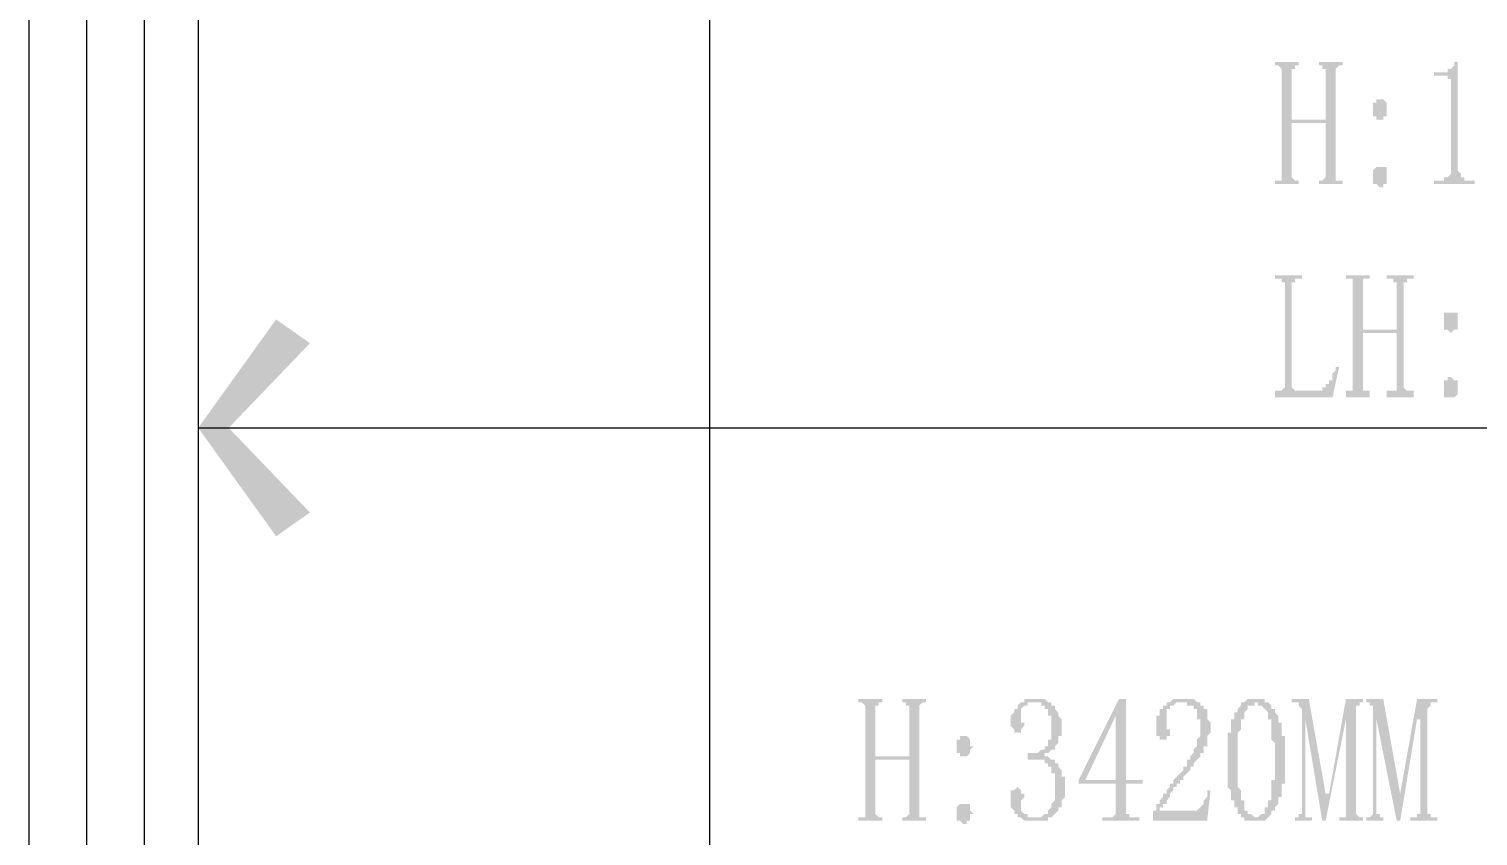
# Model space of a CAD drawing. Header units: inches. Extents: x 11 to 286, y 6 to 196.
# Drawn here: x 82.52 to 100.64, y 95.24 to 105.33 of the extents above; entities that cross this region are included whole.
import ezdxf

# ---------------------------------------------------------------- set-up
doc = ezdxf.new("R2010")
doc.units = ezdxf.units.IN
doc.header["$MEASUREMENT"] = 0
doc.layers.add('PDF_几何图形', color=7, linetype='Continuous')
doc.layers.add('PDF_实体填充', color=7, linetype='Continuous', true_color=0xffffff)

msp = doc.modelspace()

# ---------------------------------------------------------------- hatches: boundary and pattern name
at = {"layer": 'PDF_实体填充', "transparency": 33554559}
for points in [[(98.862, 103.519), (98.862, 103.477), (98.862, 103.434), (98.905, 103.434), (98.947, 103.434), (98.947, 103.392), (98.651, 103.392), (98.651, 103.434), (98.693, 103.434), (98.735, 103.477), (98.735, 103.519), (98.735, 104.154), (98.312, 104.154), (98.312, 103.519), (98.312, 103.477), (98.354, 103.434), (98.397, 103.434), (98.397, 103.392), (98.1, 103.392), (98.1, 103.434), (98.143, 103.434), (98.185, 103.434), (98.185, 103.477), (98.185, 103.519), (98.185, 104.789), (98.185, 104.831), (98.143, 104.874), (98.1, 104.874), (98.1, 104.916), (98.397, 104.916), (98.397, 104.874), (98.354, 104.874), (98.354, 104.831), (98.312, 104.831), (98.312, 104.789), (98.312, 104.196), (98.735, 104.196), (98.735, 104.789), (98.735, 104.831), (98.693, 104.831), (98.693, 104.874), (98.651, 104.874), (98.651, 104.916), (98.947, 104.916), (98.947, 104.874), (98.905, 104.874), (98.862, 104.831), (98.862, 104.789)], [(100.386, 104.916), (100.386, 103.604), (100.386, 103.561), (100.429, 103.519), (100.429, 103.477), (100.471, 103.477), (100.471, 103.434), (100.513, 103.434), (100.556, 103.434), (100.598, 103.434), (100.598, 103.392), (100.09, 103.392), (100.09, 103.434), (100.175, 103.434), (100.217, 103.434), (100.217, 103.477), (100.259, 103.477), (100.302, 103.519), (100.302, 103.561), (100.302, 103.604), (100.302, 104.662), (100.302, 104.704), (100.259, 104.704), (100.259, 104.747), (100.217, 104.747), (100.09, 104.747), (100.09, 104.789), (100.175, 104.789), (100.217, 104.789), (100.259, 104.789), (100.259, 104.831), (100.302, 104.831), (100.344, 104.874), (100.344, 104.916)], [(98.312, 100.852), (98.354, 100.81), (98.397, 100.81), (98.566, 100.81), (98.608, 100.81), (98.651, 100.81), (98.693, 100.81), (98.693, 100.852), (98.735, 100.852), (98.735, 100.894), (98.778, 100.894), (98.778, 100.937), (98.82, 100.937), (98.82, 100.979), (98.82, 101.021), (98.862, 101.064), (98.862, 101.106), (98.905, 101.106), (98.82, 100.725), (98.1, 100.725), (98.1, 100.81), (98.143, 100.81), (98.185, 100.81), (98.227, 100.852), (98.227, 102.122), (98.227, 102.164), (98.185, 102.164), (98.185, 102.207), (98.143, 102.207), (98.1, 102.207), (98.1, 102.249), (98.439, 102.249), (98.439, 102.207), (98.397, 102.207), (98.354, 102.207), (98.354, 102.164), (98.312, 102.164), (98.312, 102.122)], [(99.709, 100.852), (99.751, 100.81), (99.794, 100.81), (99.836, 100.81), (99.836, 100.725), (99.497, 100.725), (99.497, 100.81), (99.54, 100.81), (99.582, 100.81), (99.624, 100.81), (99.624, 100.852), (99.624, 101.529), (99.201, 101.529), (99.201, 100.852), (99.201, 100.81), (99.243, 100.81), (99.286, 100.81), (99.286, 100.725), (98.989, 100.725), (98.989, 100.81), (99.032, 100.81), (99.074, 100.81), (99.074, 100.852), (99.074, 102.122), (99.074, 102.164), (99.074, 102.207), (99.032, 102.207), (98.989, 102.207), (98.989, 102.249), (99.286, 102.249), (99.286, 102.207), (99.243, 102.207), (99.201, 102.207), (99.201, 102.164), (99.201, 102.122), (99.201, 101.572), (99.624, 101.572), (99.624, 102.122), (99.624, 102.164), (99.582, 102.164), (99.582, 102.207), (99.54, 102.207), (99.497, 102.207), (99.497, 102.249), (99.836, 102.249), (99.836, 102.207), (99.794, 102.207), (99.751, 102.207), (99.751, 102.164), (99.709, 102.164), (99.709, 102.122)], [(93.655, 95.56), (93.655, 95.518), (93.655, 95.476), (93.698, 95.476), (93.74, 95.476), (93.74, 95.433), (93.444, 95.433), (93.444, 95.476), (93.486, 95.476), (93.528, 95.518), (93.528, 95.56), (93.528, 96.195), (93.105, 96.195), (93.105, 95.56), (93.105, 95.518), (93.147, 95.476), (93.19, 95.476), (93.19, 95.433), (92.893, 95.433), (92.893, 95.476), (92.936, 95.476), (92.978, 95.476), (92.978, 95.518), (92.978, 95.56), (92.978, 96.83), (92.978, 96.873), (92.936, 96.915), (92.893, 96.915), (92.893, 96.957), (93.19, 96.957), (93.19, 96.915), (93.147, 96.915), (93.147, 96.873), (93.105, 96.873), (93.105, 96.83), (93.105, 96.238), (93.528, 96.238), (93.528, 96.83), (93.528, 96.873), (93.486, 96.873), (93.486, 96.915), (93.444, 96.915), (93.444, 96.957), (93.74, 96.957), (93.74, 96.915), (93.698, 96.915), (93.655, 96.873), (93.655, 96.83)], [(95.476, 95.857), (95.476, 95.814), (95.476, 95.772), (95.476, 95.73), (95.433, 95.687), (95.433, 95.645), (95.433, 95.603), (95.391, 95.603), (95.391, 95.56), (95.349, 95.518), (95.306, 95.476), (95.264, 95.476), (95.264, 95.433), (95.222, 95.433), (95.179, 95.433), (95.137, 95.433), (95.095, 95.433), (95.052, 95.433), (95.01, 95.433), (94.968, 95.433), (94.925, 95.476), (94.883, 95.476), (94.883, 95.518), (94.841, 95.518), (94.841, 95.56), (94.798, 95.603), (94.798, 95.645), (94.798, 95.687), (94.798, 95.73), (94.798, 95.772), (94.798, 95.814), (94.841, 95.814), (94.883, 95.857), (94.925, 95.814), (94.925, 95.772), (94.968, 95.772), (94.968, 95.73), (94.925, 95.687), (94.925, 95.645), (94.925, 95.603), (94.925, 95.56), (94.968, 95.518), (95.01, 95.518), (95.01, 95.476), (95.052, 95.476), (95.095, 95.476), (95.137, 95.476), (95.179, 95.476), (95.222, 95.518), (95.264, 95.518), (95.264, 95.56), (95.306, 95.603), (95.306, 95.645), (95.349, 95.687), (95.349, 95.73), (95.349, 95.772), (95.349, 95.814), (95.349, 95.857), (95.349, 95.899), (95.349, 95.941), (95.349, 95.984), (95.349, 96.026), (95.306, 96.026), (95.306, 96.068), (95.306, 96.111), (95.264, 96.111), (95.264, 96.153), (95.222, 96.153), (95.222, 96.195), (95.179, 96.195), (95.137, 96.195), (95.095, 96.195), (95.052, 96.195), (95.01, 96.195), (95.01, 96.28), (95.052, 96.28), (95.095, 96.28), (95.137, 96.28), (95.179, 96.322), (95.222, 96.322), (95.222, 96.365), (95.264, 96.365), (95.264, 96.407), (95.264, 96.449), (95.306, 96.449), (95.306, 96.492), (95.306, 96.534), (95.306, 96.576), (95.306, 96.619), (95.306, 96.661), (95.306, 96.703), (95.306, 96.746), (95.264, 96.746), (95.264, 96.788), (95.264, 96.83), (95.222, 96.83), (95.222, 96.873), (95.179, 96.873), (95.179, 96.915), (95.137, 96.915), (95.095, 96.915), (95.052, 96.915), (95.01, 96.915), (95.01, 96.873), (94.968, 96.873), (94.925, 96.83), (94.925, 96.788), (94.925, 96.746), (94.925, 96.703), (94.925, 96.661), (94.968, 96.661), (94.968, 96.619), (94.925, 96.576), (94.925, 96.534), (94.883, 96.534), (94.841, 96.534), (94.841, 96.576), (94.798, 96.619), (94.798, 96.661), (94.798, 96.703), (94.798, 96.746), (94.841, 96.788), (94.841, 96.83), (94.883, 96.83), (94.883, 96.873), (94.925, 96.915), (94.968, 96.915), (94.968, 96.957), (95.01, 96.957), (95.052, 96.957), (95.095, 96.957), (95.137, 96.957), (95.179, 96.957), (95.222, 96.957), (95.264, 96.915), (95.306, 96.915), (95.306, 96.873), (95.349, 96.873), (95.349, 96.83), (95.391, 96.788), (95.391, 96.746), (95.433, 96.703), (95.433, 96.661), (95.433, 96.619), (95.433, 96.576), (95.433, 96.534), (95.433, 96.492), (95.391, 96.492), (95.391, 96.449), (95.391, 96.407), (95.349, 96.365), (95.349, 96.322), (95.306, 96.322), (95.264, 96.28), (95.222, 96.28), (95.222, 96.238), (95.264, 96.238), (95.306, 96.195), (95.349, 96.195), (95.349, 96.153), (95.391, 96.153), (95.391, 96.111), (95.433, 96.068), (95.433, 96.026), (95.433, 95.984), (95.476, 95.984), (95.476, 95.941), (95.476, 95.899)], [(97.169, 96.576), (97.169, 96.619), (97.169, 96.661), (97.169, 96.703), (97.127, 96.703), (97.127, 96.746), (97.127, 96.788), (97.127, 96.83), (97.084, 96.83), (97.084, 96.873), (97.042, 96.873), (97, 96.873), (97, 96.915), (96.957, 96.915), (96.915, 96.915), (96.873, 96.915), (96.83, 96.873), (96.788, 96.873), (96.788, 96.83), (96.746, 96.83), (96.746, 96.788), (96.746, 96.746), (96.746, 96.703), (96.746, 96.661), (96.746, 96.619), (96.746, 96.576), (96.788, 96.576), (96.788, 96.534), (96.788, 96.492), (96.746, 96.492), (96.746, 96.449), (96.703, 96.449), (96.661, 96.449), (96.661, 96.492), (96.619, 96.492), (96.619, 96.534), (96.619, 96.576), (96.619, 96.619), (96.619, 96.661), (96.619, 96.703), (96.619, 96.746), (96.661, 96.746), (96.661, 96.788), (96.661, 96.83), (96.703, 96.83), (96.703, 96.873), (96.746, 96.873), (96.746, 96.915), (96.788, 96.915), (96.83, 96.957), (96.873, 96.957), (96.915, 96.957), (96.957, 96.957), (97, 96.957), (97.042, 96.957), (97.084, 96.957), (97.127, 96.915), (97.169, 96.915), (97.169, 96.873), (97.211, 96.873), (97.211, 96.83), (97.254, 96.83), (97.254, 96.788), (97.254, 96.746), (97.254, 96.703), (97.296, 96.661), (97.296, 96.619), (97.296, 96.576), (97.296, 96.534), (97.254, 96.492), (97.254, 96.449), (97.254, 96.407), (97.254, 96.365), (97.211, 96.365), (97.211, 96.322), (97.211, 96.28), (97.169, 96.28), (97.169, 96.238), (97.127, 96.195), (97.084, 96.153), (97.084, 96.111), (97.042, 96.111), (97.042, 96.068), (97, 96.026), (96.957, 95.984), (96.957, 95.941), (96.915, 95.941), (96.915, 95.899), (96.873, 95.899), (96.873, 95.857), (96.83, 95.857), (96.83, 95.814), (96.788, 95.772), (96.788, 95.73), (96.746, 95.687), (96.746, 95.645), (96.703, 95.645), (96.703, 95.603), (96.661, 95.603), (96.661, 95.56), (97.084, 95.56), (97.127, 95.56), (97.169, 95.603), (97.211, 95.645), (97.211, 95.687), (97.254, 95.73), (97.254, 95.772), (97.254, 95.814), (97.296, 95.814), (97.254, 95.433), (96.576, 95.433), (96.576, 95.56), (96.619, 95.56), (96.619, 95.603), (96.619, 95.645), (96.661, 95.645), (96.661, 95.687), (96.703, 95.73), (96.703, 95.772), (96.746, 95.772), (96.746, 95.814), (96.788, 95.857), (96.788, 95.899), (96.83, 95.899), (96.83, 95.941), (96.873, 95.984), (96.915, 96.026), (96.957, 96.068), (96.957, 96.111), (97, 96.111), (97, 96.153), (97, 96.195), (97.042, 96.195), (97.042, 96.238), (97.084, 96.28), (97.084, 96.322), (97.127, 96.365), (97.127, 96.407), (97.127, 96.449), (97.169, 96.492), (97.169, 96.534)], [(99.116, 95.56), (99.116, 95.518), (99.159, 95.476), (99.201, 95.476), (99.201, 95.433), (98.905, 95.433), (98.905, 95.476), (98.947, 95.476), (98.989, 95.476), (98.989, 95.518), (98.989, 95.56), (98.989, 96.703), (98.735, 95.433), (98.693, 95.433), (98.481, 96.703), (98.481, 95.56), (98.481, 95.518), (98.481, 95.476), (98.524, 95.476), (98.566, 95.476), (98.566, 95.433), (98.354, 95.433), (98.354, 95.476), (98.397, 95.476), (98.397, 95.518), (98.439, 95.518), (98.439, 95.56), (98.439, 96.83), (98.397, 96.873), (98.397, 96.915), (98.354, 96.915), (98.312, 96.915), (98.312, 96.957), (98.524, 96.957), (98.735, 95.772), (98.778, 95.772), (98.989, 96.957), (99.201, 96.957), (99.201, 96.915), (99.159, 96.915), (99.159, 96.873), (99.116, 96.873), (99.116, 96.83)], [(100.005, 95.56), (100.005, 95.518), (100.048, 95.518), (100.048, 95.476), (100.09, 95.476), (100.132, 95.476), (100.132, 95.433), (99.794, 95.433), (99.794, 95.476), (99.836, 95.476), (99.878, 95.476), (99.878, 95.518), (99.921, 95.518), (99.921, 95.56), (99.921, 96.703), (99.878, 96.703), (99.667, 95.433), (99.624, 95.433), (99.37, 96.703), (99.37, 95.56), (99.37, 95.518), (99.413, 95.518), (99.413, 95.476), (99.455, 95.476), (99.455, 95.433), (99.243, 95.433), (99.243, 95.476), (99.286, 95.476), (99.328, 95.518), (99.328, 95.56), (99.328, 96.83), (99.328, 96.873), (99.286, 96.873), (99.286, 96.915), (99.243, 96.915), (99.243, 96.957), (99.455, 96.957), (99.667, 95.772), (99.878, 96.957), (100.132, 96.957), (100.132, 96.915), (100.09, 96.915), (100.048, 96.915), (100.048, 96.873), (100.005, 96.83)]]:
    msp.add_hatch(color=7, dxfattribs=at).paths.add_polyline_path(points, flags=0)
h = msp.add_hatch(color=7, dxfattribs=at)
h.paths.add_polyline_path([(99.497, 104.323), (99.497, 104.281), (99.497, 104.281), (99.497, 104.239), (99.497, 104.239), (99.497, 104.239), (99.455, 104.239), (99.455, 104.196), (99.455, 104.196), (99.413, 104.196), (99.413, 104.196), (99.413, 104.196), (99.37, 104.196), (99.37, 104.196), (99.37, 104.239), (99.328, 104.239), (99.328, 104.239), (99.328, 104.281), (99.328, 104.281), (99.328, 104.323), (99.328, 104.323), (99.328, 104.366), (99.328, 104.366), (99.328, 104.408), (99.328, 104.408), (99.328, 104.408), (99.37, 104.408), (99.37, 104.45), (99.413, 104.45), (99.413, 104.45), (99.413, 104.45), (99.455, 104.45), (99.455, 104.45), (99.455, 104.45), (99.497, 104.408), (99.497, 104.408), (99.497, 104.408), (99.497, 104.366), (99.497, 104.366), (99.497, 104.323), (99.497, 104.323), (99.497, 104.323)], flags=0)
h.paths.add_polyline_path([(99.497, 103.477), (99.497, 103.477), (99.497, 103.434), (99.497, 103.434), (99.497, 103.392), (99.497, 103.392), (99.455, 103.392), (99.455, 103.392), (99.455, 103.35), (99.413, 103.35), (99.413, 103.35), (99.413, 103.35), (99.37, 103.392), (99.37, 103.392), (99.37, 103.392), (99.328, 103.392), (99.328, 103.434), (99.328, 103.434), (99.328, 103.477), (99.328, 103.477), (99.328, 103.477), (99.328, 103.519), (99.328, 103.519), (99.328, 103.561), (99.328, 103.561), (99.328, 103.561), (99.37, 103.604), (99.37, 103.604), (99.413, 103.604), (99.413, 103.604), (99.413, 103.604), (99.455, 103.604), (99.455, 103.604), (99.455, 103.604), (99.497, 103.604), (99.497, 103.561), (99.497, 103.561), (99.497, 103.561), (99.497, 103.519), (99.497, 103.519), (99.497, 103.477), (99.497, 103.477), (99.497, 103.477)], flags=0)
h = msp.add_hatch(color=7, dxfattribs=at)
h.paths.add_polyline_path([(86.035, 101.402), (85.019, 100.344), (85.612, 101.699)], flags=0)
h.paths.add_polyline_path([(85.019, 100.344), (85.612, 101.699), (84.638, 100.344), (85.019, 100.344)], flags=0)
h = msp.add_hatch(color=7, dxfattribs=at)
h.paths.add_polyline_path([(100.386, 101.656), (100.386, 101.656), (100.386, 101.614), (100.386, 101.614), (100.386, 101.572), (100.386, 101.572), (100.344, 101.572), (100.344, 101.572), (100.344, 101.572), (100.302, 101.529), (100.302, 101.529), (100.259, 101.572), (100.259, 101.572), (100.259, 101.572), (100.217, 101.572), (100.217, 101.572), (100.217, 101.614), (100.217, 101.614), (100.217, 101.656), (100.217, 101.656), (100.217, 101.656), (100.217, 101.699), (100.217, 101.699), (100.217, 101.741), (100.217, 101.741), (100.217, 101.783), (100.259, 101.783), (100.259, 101.783), (100.259, 101.783), (100.302, 101.783), (100.302, 101.783), (100.302, 101.783), (100.344, 101.783), (100.344, 101.783), (100.344, 101.783), (100.386, 101.783), (100.386, 101.741), (100.386, 101.741), (100.386, 101.699), (100.386, 101.699), (100.386, 101.656), (100.386, 101.656)], flags=0)
h.paths.add_polyline_path([(100.386, 100.852), (100.386, 100.81), (100.386, 100.81), (100.386, 100.767), (100.386, 100.767), (100.386, 100.767), (100.344, 100.725), (100.344, 100.725), (100.344, 100.725), (100.302, 100.725), (100.302, 100.725), (100.259, 100.725), (100.259, 100.725), (100.259, 100.725), (100.217, 100.725), (100.217, 100.767), (100.217, 100.767), (100.217, 100.767), (100.217, 100.81), (100.217, 100.81), (100.217, 100.852), (100.217, 100.852), (100.217, 100.894), (100.217, 100.894), (100.217, 100.937), (100.217, 100.937), (100.259, 100.937), (100.259, 100.937), (100.259, 100.979), (100.302, 100.979), (100.302, 100.979), (100.302, 100.979), (100.344, 100.937), (100.344, 100.937), (100.344, 100.937), (100.386, 100.937), (100.386, 100.894), (100.386, 100.894), (100.386, 100.852), (100.386, 100.852), (100.386, 100.852), (100.386, 100.852), (100.386, 100.852)], flags=0)
h = msp.add_hatch(color=7, dxfattribs=at)
h.paths.add_polyline_path([(86.035, 99.286), (85.019, 100.344), (85.612, 98.989)], flags=0)
h.paths.add_polyline_path([(85.019, 100.344), (85.612, 98.989), (84.638, 100.344), (85.019, 100.344)], flags=0)
h = msp.add_hatch(color=7, dxfattribs=at)
h.paths.add_polyline_path([(96.238, 95.603), (96.238, 95.56), (96.238, 95.56), (96.238, 95.518), (96.28, 95.518), (96.28, 95.518), (96.28, 95.518), (96.28, 95.476), (96.322, 95.476), (96.322, 95.476), (96.365, 95.476), (96.407, 95.476), (96.407, 95.433), (95.941, 95.433), (95.941, 95.476), (96.026, 95.476), (96.026, 95.476), (96.068, 95.476), (96.068, 95.476), (96.111, 95.518), (96.111, 95.518), (96.111, 95.518), (96.111, 95.56), (96.111, 95.56), (96.111, 95.603), (96.111, 95.603), (96.111, 95.899), (95.645, 95.899), (95.645, 95.941), (96.153, 96.957), (96.238, 96.957), (96.238, 95.941), (96.449, 95.941), (96.449, 95.899), (96.238, 95.899), (96.238, 95.603)], flags=0)
h.paths.add_polyline_path([(96.111, 96.746), (95.73, 95.941), (96.111, 95.941), (96.111, 96.746), (96.111, 96.746), (96.111, 96.746)], flags=0)
h = msp.add_hatch(color=7, dxfattribs=at)
h.paths.add_polyline_path([(97.846, 96.915), (97.846, 96.915), (97.846, 96.873), (97.804, 96.873), (97.804, 96.873), (97.804, 96.873), (97.762, 96.873), (97.762, 96.83), (97.762, 96.83), (97.762, 96.83), (97.719, 96.788), (97.719, 96.788), (97.719, 96.746), (97.719, 96.746), (97.719, 96.703), (97.677, 96.703), (97.677, 96.661), (97.677, 96.661), (97.677, 96.661), (97.677, 96.619), (97.677, 96.619), (97.677, 96.576), (97.677, 96.576), (97.635, 96.534), (97.635, 96.534), (97.635, 96.492), (97.635, 96.492), (97.635, 96.449), (97.635, 96.449), (97.635, 96.407), (97.635, 96.365), (97.635, 96.365), (97.635, 96.322), (97.635, 96.322), (97.635, 96.28), (97.635, 96.238), (97.635, 96.238), (97.635, 96.195), (97.635, 96.195), (97.635, 96.153), (97.635, 96.153), (97.635, 96.111), (97.635, 96.068), (97.635, 96.068), (97.635, 96.026), (97.635, 96.026), (97.635, 95.984), (97.635, 95.941), (97.635, 95.941), (97.635, 95.899), (97.635, 95.899), (97.635, 95.857), (97.635, 95.857), (97.677, 95.814), (97.677, 95.814), (97.677, 95.772), (97.677, 95.772), (97.677, 95.772), (97.677, 95.73), (97.677, 95.73), (97.677, 95.687), (97.677, 95.687), (97.719, 95.687), (97.719, 95.645), (97.719, 95.603), (97.719, 95.603), (97.719, 95.56), (97.762, 95.56), (97.762, 95.56), (97.762, 95.518), (97.804, 95.518), (97.804, 95.518), (97.804, 95.518), (97.846, 95.476), (97.846, 95.476), (97.846, 95.476), (97.846, 95.476), (97.889, 95.476), (97.889, 95.476), (97.889, 95.476), (97.931, 95.518), (97.931, 95.518), (97.931, 95.518), (97.973, 95.518), (97.973, 95.56), (97.973, 95.56), (97.973, 95.603), (98.016, 95.603), (98.016, 95.603), (98.016, 95.645), (98.016, 95.687), (98.058, 95.687), (98.058, 95.687), (98.058, 95.73), (98.058, 95.73), (98.058, 95.772), (98.058, 95.772), (98.058, 95.814), (98.058, 95.814), (98.058, 95.857), (98.058, 95.857), (98.058, 95.899), (98.058, 95.899), (98.058, 95.941), (98.1, 95.941), (98.1, 95.984), (98.1, 95.984), (98.1, 96.026), (98.1, 96.068), (98.1, 96.068), (98.1, 96.111), (98.1, 96.111), (98.1, 96.153), (98.1, 96.195), (98.1, 96.195), (98.1, 96.238), (98.1, 96.238), (98.1, 96.28), (98.1, 96.322), (98.1, 96.322), (98.1, 96.365), (98.1, 96.365), (98.1, 96.407), (98.1, 96.407), (98.058, 96.449), (98.058, 96.492), (98.058, 96.492), (98.058, 96.534), (98.058, 96.534), (98.058, 96.576), (98.058, 96.576), (98.058, 96.619), (98.058, 96.619), (98.058, 96.619), (98.058, 96.661), (98.058, 96.661), (98.058, 96.703), (98.016, 96.703), (98.016, 96.703), (98.016, 96.746), (98.016, 96.746), (98.016, 96.788), (98.016, 96.788), (97.973, 96.83), (97.973, 96.83), (97.973, 96.83), (97.931, 96.873), (97.931, 96.873), (97.931, 96.873), (97.889, 96.873), (97.889, 96.873), (97.889, 96.915), (97.846, 96.915), (97.846, 96.915), (97.846, 96.915)], flags=0)
h.paths.add_polyline_path([(97.846, 95.433), (97.846, 95.433), (97.846, 95.433), (97.804, 95.433), (97.804, 95.433), (97.762, 95.433), (97.762, 95.433), (97.762, 95.433), (97.719, 95.433), (97.719, 95.476), (97.719, 95.476), (97.677, 95.476), (97.677, 95.518), (97.677, 95.518), (97.635, 95.518), (97.635, 95.56), (97.635, 95.56), (97.635, 95.603), (97.592, 95.603), (97.592, 95.603), (97.592, 95.645), (97.592, 95.645), (97.592, 95.687), (97.55, 95.687), (97.55, 95.687), (97.55, 95.73), (97.55, 95.73), (97.55, 95.772), (97.55, 95.772), (97.55, 95.814), (97.55, 95.814), (97.508, 95.857), (97.508, 95.857), (97.508, 95.899), (97.508, 95.899), (97.508, 95.941), (97.508, 95.941), (97.508, 95.984), (97.508, 95.984), (97.508, 96.026), (97.508, 96.026), (97.508, 96.068), (97.508, 96.111), (97.508, 96.111), (97.508, 96.153), (97.508, 96.195), (97.508, 96.195), (97.508, 96.238), (97.508, 96.238), (97.508, 96.28), (97.508, 96.28), (97.508, 96.322), (97.508, 96.365), (97.508, 96.365), (97.508, 96.407), (97.508, 96.407), (97.508, 96.449), (97.508, 96.449), (97.508, 96.492), (97.508, 96.492), (97.508, 96.534), (97.55, 96.534), (97.55, 96.576), (97.55, 96.576), (97.55, 96.619), (97.55, 96.619), (97.55, 96.661), (97.55, 96.661), (97.55, 96.703), (97.592, 96.703), (97.592, 96.703), (97.592, 96.746), (97.592, 96.746), (97.592, 96.788), (97.635, 96.788), (97.635, 96.83), (97.635, 96.83), (97.677, 96.873), (97.677, 96.873), (97.677, 96.873), (97.677, 96.915), (97.719, 96.915), (97.719, 96.915), (97.719, 96.915), (97.762, 96.957), (97.762, 96.957), (97.762, 96.957), (97.804, 96.957), (97.804, 96.957), (97.846, 96.957), (97.846, 96.957), (97.846, 96.957), (97.889, 96.957), (97.889, 96.957), (97.931, 96.957), (97.931, 96.957), (97.931, 96.957), (97.973, 96.957), (97.973, 96.957), (97.973, 96.915), (98.016, 96.915), (98.016, 96.915), (98.016, 96.915), (98.058, 96.873), (98.058, 96.873), (98.058, 96.83), (98.1, 96.83), (98.1, 96.83), (98.1, 96.788), (98.1, 96.788), (98.143, 96.746), (98.143, 96.746), (98.143, 96.746), (98.143, 96.703), (98.143, 96.703), (98.143, 96.661), (98.185, 96.661), (98.185, 96.661), (98.185, 96.619), (98.185, 96.619), (98.185, 96.576), (98.185, 96.576), (98.185, 96.534), (98.185, 96.534), (98.185, 96.492), (98.227, 96.492), (98.227, 96.449), (98.227, 96.449), (98.227, 96.407), (98.227, 96.365), (98.227, 96.365), (98.227, 96.322), (98.227, 96.322), (98.227, 96.28), (98.227, 96.238), (98.227, 96.238), (98.227, 96.195), (98.227, 96.195), (98.227, 96.153), (98.227, 96.153), (98.227, 96.111), (98.227, 96.068), (98.227, 96.068), (98.227, 96.026), (98.227, 96.026), (98.227, 95.984), (98.227, 95.984), (98.227, 95.941), (98.227, 95.899), (98.185, 95.899), (98.185, 95.857), (98.185, 95.857), (98.185, 95.814), (98.185, 95.814), (98.185, 95.772), (98.185, 95.772), (98.185, 95.772), (98.185, 95.73), (98.143, 95.73), (98.143, 95.687), (98.143, 95.687), (98.143, 95.645), (98.143, 95.645), (98.143, 95.645), (98.143, 95.645), (98.1, 95.603), (98.1, 95.603), (98.1, 95.56), (98.058, 95.56), (98.058, 95.518), (98.058, 95.518), (98.058, 95.518), (98.016, 95.476), (98.016, 95.476), (98.016, 95.476), (97.973, 95.433), (97.973, 95.433), (97.973, 95.433), (97.931, 95.433), (97.931, 95.433), (97.889, 95.433), (97.889, 95.433), (97.889, 95.433), (97.846, 95.433), (97.846, 95.433), (97.846, 95.433)], flags=0)
h = msp.add_hatch(color=7, dxfattribs=at)
h.paths.add_polyline_path([(94.333, 96.365), (94.29, 96.322), (94.29, 96.322), (94.29, 96.28), (94.29, 96.28), (94.29, 96.28), (94.29, 96.28), (94.248, 96.238), (94.248, 96.238), (94.206, 96.238), (94.206, 96.238), (94.206, 96.238), (94.163, 96.238), (94.163, 96.238), (94.163, 96.28), (94.121, 96.28), (94.121, 96.28), (94.121, 96.322), (94.121, 96.322), (94.121, 96.365), (94.121, 96.365), (94.121, 96.407), (94.121, 96.407), (94.121, 96.449), (94.121, 96.449), (94.121, 96.449), (94.163, 96.449), (94.163, 96.492), (94.206, 96.492), (94.206, 96.492), (94.206, 96.492), (94.248, 96.492), (94.248, 96.492), (94.248, 96.492), (94.29, 96.449), (94.29, 96.449), (94.29, 96.449), (94.29, 96.407), (94.29, 96.407), (94.29, 96.365), (94.333, 96.365), (94.333, 96.365)], flags=0)
h.paths.add_polyline_path([(94.333, 95.518), (94.29, 95.518), (94.29, 95.476), (94.29, 95.476), (94.29, 95.433), (94.29, 95.433), (94.29, 95.433), (94.248, 95.433), (94.248, 95.391), (94.206, 95.391), (94.206, 95.391), (94.206, 95.391), (94.163, 95.433), (94.163, 95.433), (94.163, 95.433), (94.121, 95.433), (94.121, 95.476), (94.121, 95.476), (94.121, 95.518), (94.121, 95.518), (94.121, 95.518), (94.121, 95.56), (94.121, 95.56), (94.121, 95.603), (94.121, 95.603), (94.121, 95.603), (94.163, 95.645), (94.163, 95.645), (94.206, 95.645), (94.206, 95.645), (94.206, 95.645), (94.248, 95.645), (94.248, 95.645), (94.248, 95.645), (94.29, 95.645), (94.29, 95.603), (94.29, 95.603), (94.29, 95.603), (94.29, 95.56), (94.29, 95.56), (94.333, 95.518), (94.333, 95.518), (94.333, 95.518)], flags=0)

# ---------------------------------------------------------------- linework, layer by layer
at = {"layer": 'PDF_几何图形'}
for p, q in [((82.522, 116.219), (82.522, 93.952)), ((83.241, 116.219), (83.241, 93.952)), ((83.961, 116.219), (83.961, 93.952)), ((84.638, 116.219), (84.638, 93.952)), ((91.031, 116.219), (91.031, 93.952)), ((84.638, 100.344), (86.247, 100.344)), ((86.247, 100.344), (105.72, 100.344))]:
    msp.add_line(p, q, dxfattribs=at)

doc.saveas('drawing.dxf')
